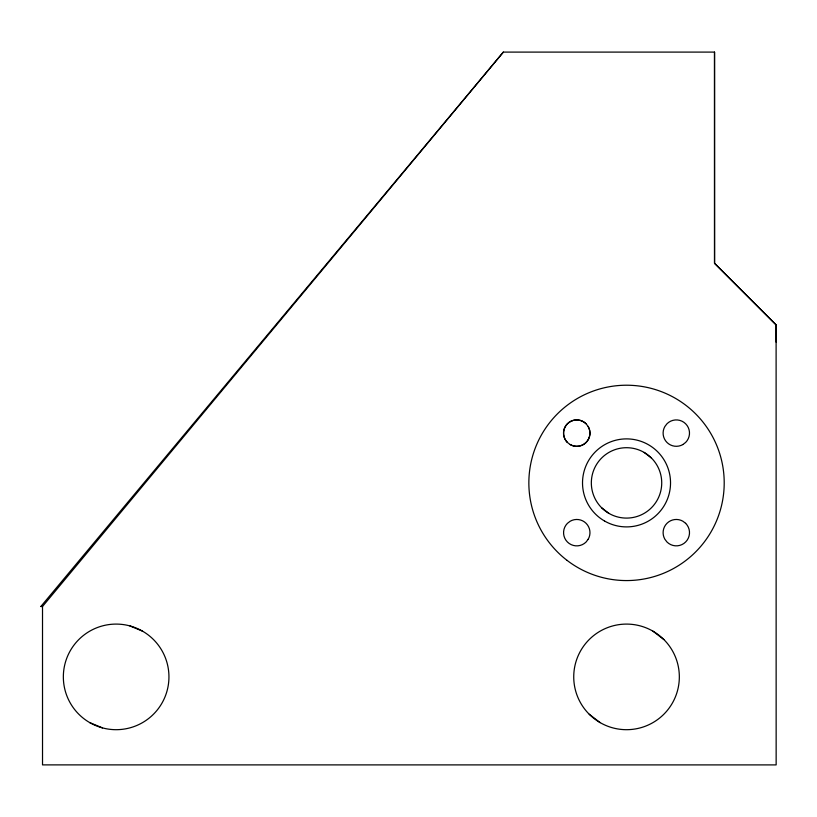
<?xml version="1.0" encoding="UTF-8"?>
<svg xmlns="http://www.w3.org/2000/svg" width="817" height="817" viewBox="0 0 817 817"><rect width="100%" height="100%" fill="white"/><g stroke="black" fill="none" stroke-linecap="round" stroke-linejoin="round"><path stroke-width="1.23" d="M40.85 606.48L42.515 606.48L42.525 764.886L776.15 764.906L776.109 324.89L714.548 263.309L714.507 52.094L503.333 52.104L40.85 606.49L42.515 606.49L503.364 52.094M714.548 52.114L714.538 263.309L776.15 324.921L776.15 342.17M682.889 444.53L685.637 442.436A13.195 13.195 0 0 0 685.637 423.778A13.195 13.195 0 0 0 666.968 423.778L664.875 426.515A13.195 13.195 0 0 0 682.9 444.54M129.811 625.893L142.546 631.163M89.747 722.616A52.799 52.799 0 0 0 168.945 676.895A52.799 52.799 0 0 0 89.747 631.163A52.799 52.799 0 0 0 89.747 722.616L102.482 727.886M644.133 452.414L651.425 458.01M685.647 523.329L682.9 521.226A13.195 13.195 0 0 0 664.875 539.251L666.978 541.998A13.195 13.195 0 0 0 685.637 541.988A13.195 13.195 0 0 0 685.637 523.319M567.396 442.446L570.143 444.55A13.195 13.195 0 0 0 588.179 426.515L586.065 423.778A13.195 13.195 0 0 0 567.396 423.778A13.195 13.195 0 0 0 567.396 442.446A13.195 13.195 0 0 1 567.407 423.788A13.195 13.195 0 0 1 586.075 423.788M601.639 507.786L608.931 513.382A35.202 35.202 0 0 0 661.729 482.898A35.202 35.202 0 0 0 608.931 452.414A35.202 35.202 0 0 0 608.931 513.382M652.936 631.163L663.864 639.558M589.2 714.221L600.138 722.616A52.799 52.799 0 0 0 679.336 676.895A52.799 52.799 0 0 0 600.138 631.163A52.799 52.799 0 0 0 600.138 722.616M588.158 426.505A13.195 13.195 0 0 1 570.133 444.54M588.179 539.261L586.095 542.008A13.195 13.195 0 0 1 567.427 542.008A13.195 13.195 0 0 1 567.427 523.35L570.154 521.246A13.195 13.195 0 0 1 588.189 539.281M567.08 560.391A97.672 97.672 0 0 0 723.372 495.633A97.672 97.672 0 0 0 589.139 392.66A97.672 97.672 0 0 0 567.08 560.391M604.529 521.001A43.995 43.995 0 0 0 670.532 482.898A43.995 43.995 0 0 0 604.529 444.785A43.995 43.995 0 0 0 604.529 521.001"/></g></svg>
